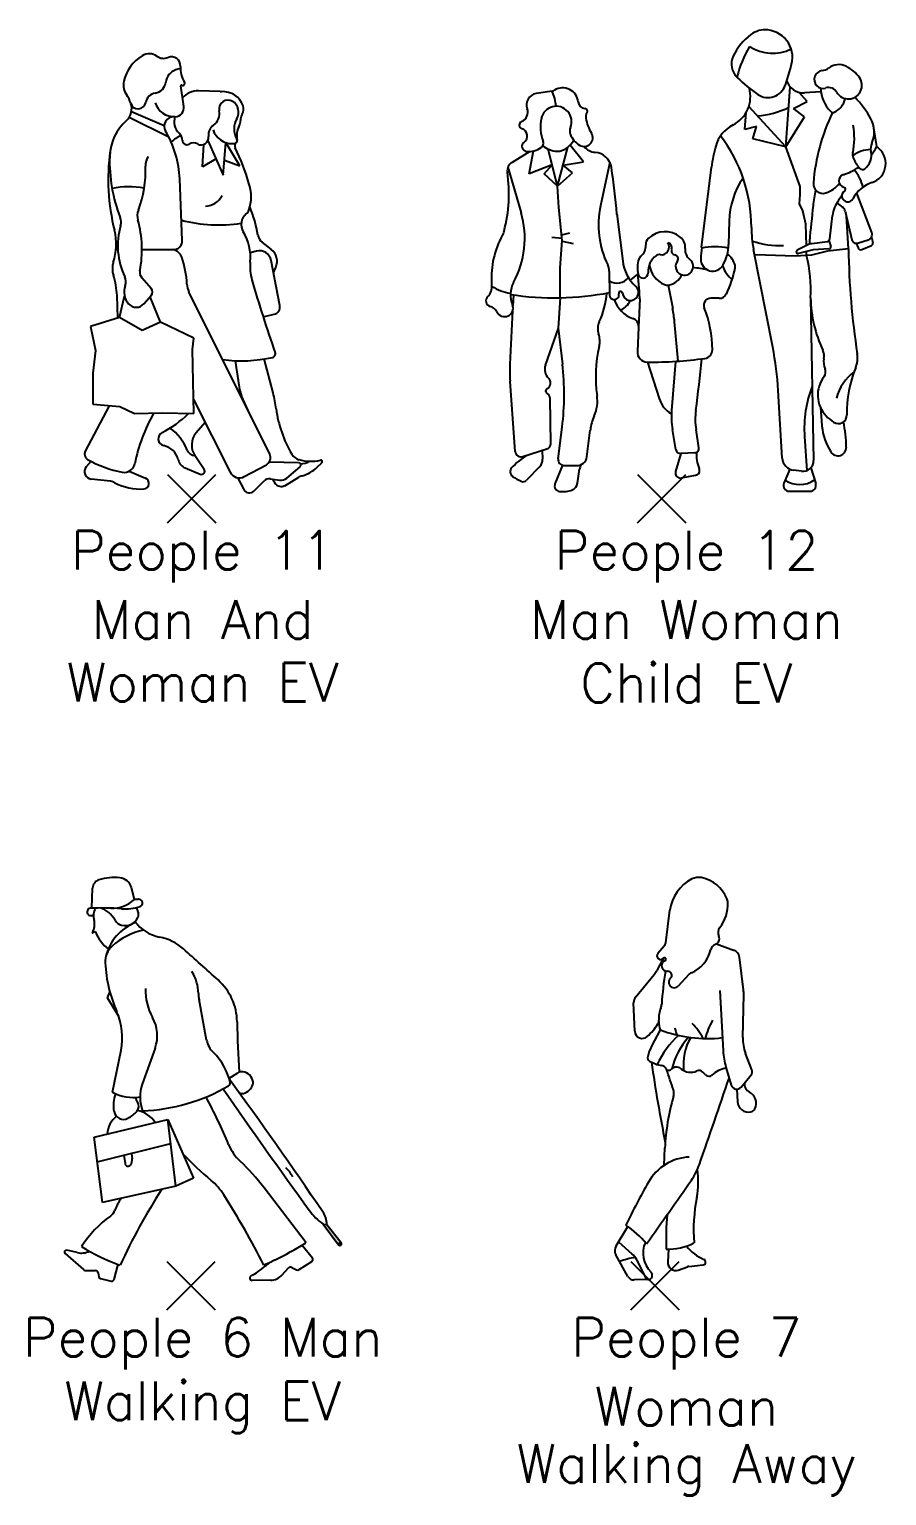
# Model space of a CAD drawing. Header units: inches. Extents: x -30 to 556, y -401 to 74.
# Drawn here: x 123.9 to 257.6, y -155.6 to 73.3 of the extents above; entities that cross this region are included whole.
import ezdxf
from ezdxf.enums import TextEntityAlignment as Align

# ---------------------------------------------------------------- set-up
doc = ezdxf.new("R2010")
doc.units = ezdxf.units.IN
doc.header["$MEASUREMENT"] = 0
doc.layers.add('Block origin', color=7, linetype='Continuous')
doc.layers.add('Text', color=6, linetype='Continuous')
doc.styles.add('ATTR', font='romans.shx', dxfattribs={"width": 0.8, "height": 1.735066})
doc.styles.add('blk_label', font='romans.shx')

# ---------------------------------------------------------------- blocks, each defined once
blk = doc.blocks.new('People 11 Man And Woman EV')
for p, q in [((-1.75, 67.15), (-2.49, 66.91)), ((-1.22, 61.23), (-1.67, 64.45)), ((4.45, 63.54), (1.08, 63.65)), ((-9.73, 59.52), (-3.56, 56.46)), ((-4.27, 58.19), (-9.39, 60.38)), ((1.7, 51.8), (1.89, 55.29)), ((2.55, 55.91), (4.94, 50.51)), ((4.94, 50.51), (5.32, 55.57)), ((7.52, 51.94), (5.32, 55.57)), ((3.81, 53.06), (1.7, 51.8)), ((5.11, 52.81), (7.52, 51.94)), ((-1.46, 40.29), (-1.86, 49.9)), ((12.43, 38.92), (11.01, 40.02)), ((-11.5, 38.89), (-11.79, 38.89)), ((-7.74, 38.89), (-2.81, 38.89)), ((9.15, 38.43), (10.12, 38.66)), ((13.76, 30.16), (12.41, 37.18)), ((-6.3, 32.79), (-7.77, 34.45)), ((12.78, 35.26), (13.14, 36.09)), ((12.18, 6.95), (-0.43, 32.3)), ((-11.52, 28.19), (-11.63, 31.71)), ((-11.24, 28.27), (-10.45, 31.61)), ((-7.45, 30.41), (-6.3, 31.7)), ((-4.86, 27.54), (-6.49, 31.5)), ((-11.24, 28.27), (-15.78, 26.88)), ((-7.72, 26.27), (-11.24, 28.27)), ((-4.86, 27.54), (-7.72, 26.27)), ((0.34, 25.04), (-4.86, 27.54)), ((11.17, 28.36), (12.89, 28.79)), ((-15.78, 26.88), (-15, 23.12)), ((-15, 23.12), (-15.41, 19.6)), ((0.13, 23.28), (0.34, 25.04)), ((0.34, 13.27), (0.13, 23.28)), ((6.78, 21.53), (7.41, 17.39)), ((12.71, 16.52), (11.33, 21.8)), ((-15.41, 19.6), (-15.41, 14.74)), ((9.06, 13.21), (7.8, 16.06)), ((-12.84, 14.51), (-16.6, 7.41)), ((-15.41, 14.74), (-11.2, 14.37)), ((-11.2, 14.37), (-8.91, 13.31)), ((0.29, 15.48), (6.03, 4.12)), ((-8.91, 13.31), (-4.61, 13.39)), ((-4.61, 13.39), (0.34, 13.27)), ((2.1, 11.91), (0.7, 10.25)), ((-15.69, 5.83), (-16.43, 4.97)), ((-0.99, 4.79), (1.35, 3.82)), ((1.96, 4.57), (0.51, 6.72)), ((8.21, 3.44), (11.66, 5.3)), ((16.7, 5.59), (12.08, 5.68)), ((14.84, 3.21), (16.93, 4.97)), ((19.59, 4.89), (20.31, 5.58)), ((-12.65, 2.71), (-15.69, 3.06)), ((-9.76, 4.28), (-7.18, 3.19)), ((7.15, 3.28), (8.14, 1.42)), ((9.71, 1.18), (11.31, 2.79)), ((12.28, 3.11), (13.74, 2.9)), ((12.62, 3.06), (13.04, 2.32)), ((16.65, 3.31), (14.49, 1.96))]:
    blk.add_line(p, q)
for centre, radius, start, end in [((-4.41, 63.74), 6.32, 121.4684, 167.1336), ((-6.62, 67.35), 2.09, 54.4513, 121.4684), ((-4.34, 70.55), 1.83, 234.4513, 291.9648), ((-3.13, 67.56), 1.39, 356.5121, 111.9648), ((-1.78, 64.76), 2.26, 108.1457, 173.6953), ((2.46, 67.22), 4.21, 176.512, 211.9116), ((-8, 64.56), 2.64, 167.1336, 216.591), ((-5.98, 65.23), 1.96, 278.6894, 353.6953), ((-1.58, 64.46), 0.0854, 62.1392, 187.8858), ((-1.39, 64.82), 0.325, 242.1392, 31.9116), ((-13.23, 60.68), 3.87, 15.6412, 36.591), ((-8.34, 62.05), 1.2, 195.6412, 350.1193), ((-5.42, 61.54), 1.77, 98.6894, 170.1194), ((0.98, 60.43), 3.22, 88.1751, 137.9412), ((5.67, 60.81), 1.4, 58.1474, 191.4079), ((4.56, 67.12), 3.57, 268.1751, 272.0051), ((4.81, 60.1), 3.45, 20.583, 92.0051), ((5.36, 60.32), 1.98, 329.2766, 58.1474), ((-11.78, 60.85), 2.44, 311.4368, 20.3951), ((-2.72, 62.75), 3.13, 197.7918, 273.2043), ((-2.79, 58.13), 1.48, 89.1853, 210.4228), ((-0.23, 58.85), 2.49, 162.0392, 226.0699), ((-2.63, 61.03), 1.42, 273.2043, 7.8858), ((2.12, 60.1), 2.22, 305.1267, 11.4079), ((2.63, 60.06), 5.14, 337.0305, 354.4776), ((8.72, 59.47), 0.986, 146.8188, 174.4776), ((6.69, 60.8), 1.44, 326.8188, 20.583), ((-5.06, 53.23), 7.72, 131.4368, 178.526), ((-17.96, 49.22), 16.12, 2.4055, 30.4228), ((4.45, 56.79), 1.82, 125.1267, 187.781), ((6.34, 58.57), 3.16, 198.606, 270.1498), ((9.77, 57.7), 3.15, 149.2766, 210.5054), ((10.8, 56.6), 3.75, 157.0305, 189.8951), ((-0.42, 53.13), 3.72, 109.1651, 137.7081), ((-3.12, 55.84), 1.68, 2.65, 46.0699), ((-0.73, 55.95), 0.711, 182.65, 299.4712), ((0.3, 54.13), 1.39, 62.1885, 119.4712), ((1.49, 56.38), 1.16, 242.1885, 7.7809), ((6.35, 56.8), 1.39, 270.1498, 297.5997), ((7.37, 55.03), 0.645, 129.6274, 206.6062), ((6.67, 55.88), 0.449, 309.6274, 30.5054), ((19.81, 49.85), 32.82, 172.2436, 194.0328), ((12.04, 52.79), 24.83, 178.526, 200.9991), ((-4.82, 52.02), 2.39, 144.6167, 182.6716), ((-21.43, 40.61), 31.57, 15.8066, 26.6061), ((-24.21, 51.11), 17.03, 339.0737, 2.6716), ((-9.69, 35.19), 13.49, 80.1632, 101.5412), ((2.88, 47.14), 6.41, 340.7286, 18.8831), ((2.09, 48.6), 2.94, 271.6072, 334.6868), ((-13.04, 43.17), 2.04, 343.9188, 20.9991), ((-5.99, 44.15), 2.48, 159.0737, 195.7487), ((9.87, 42.78), 2.14, 129.1725, 211.7423), ((7.7, 45.45), 1.3, 309.1725, 340.7286), ((-9.9, 37.73), 20.53, 9.5933, 22.3353), ((-20.8, 39.7), 9.04, 341.8043, 14.0328), ((-0.24, 39.48), 11.28, 163.9188, 205.3884), ((-24.63, 38.89), 16.89, 348.6905, 15.7487), ((4.22, 65.51), 22.79, 255.2144, 278.8845), ((1.59, 37.66), 7.6, 354.4082, 31.7423), ((-2.81, 40.23), 1.35, 270, 2.4055), ((12.12, 41.45), 1.81, 189.5933, 232.1681), ((10.98, 37.05), 2.36, 336.1628, 52.1681), ((-9.2, 35.89), 3.16, 161.8043, 198.4702), ((-3.34, 37.05), 1.91, 19.4761, 73.8266), ((-14.91, 32.96), 14.18, 2.0906, 19.4761), ((16.51, 36.2), 7.39, 174.4082, 196.0871), ((10.56, 36.82), 1.88, 10.9325, 103.3578), ((-22.84, 31.33), 11.21, 1.9198, 18.4702), ((-12.07, 33.86), 1.82, 340.0952, 25.3884), ((-6.79, 35.32), 1.31, 168.6905, 221.4353), ((-7.71, 32.28), 2.83, 160.0953, 221.402), ((-6.91, 32.25), 0.818, 318.462, 41.4353), ((2.14, 33.58), 2.87, 182.0906, 206.45), ((210.73, 92.21), 209.53, 196.0871, 199.3533), ((-8.64, 31.46), 1.59, 221.402, 318.462), ((12.6, 29.93), 1.18, 283.9736, 10.9325), ((7.77, 43.54), 22.03, 262.3447, 282.7786), ((12.52, 22.59), 0.553, 282.7786, 19.3533), ((12.61, 18.19), 5.26, 188.743, 203.8565), ((-6.92, 11.4), 20.29, 7.4582, 14.6128), ((31.76, 16.46), 18.73, 187.4582, 210.5728), ((18.1, -0.09), 27.53, 150.7488, 168.4281), ((-11.96, 24.88), 16.31, 296.795, 314.6942), ((-4.11, 9.35), 1.09, 116.795, 257.1563), ((-7.58, 4.9), 7.4, 21.1344, 55.4985), ((2.95, 8.36), 2.94, 139.8801, 213.9535), ((-15.76, 6.96), 0.957, 152.1216, 239.868), ((-5.03, 5.32), 3.04, 13.927, 77.1563), ((0.55, 8.05), 1.32, 201.1344, 268.0057), ((11.07, 6.39), 1.24, 298.4, 26.4499), ((17.25, 7.89), 1.88, 210.5728, 253.8408), ((-15.55, 4.21), 1.16, 139.3388, 263.519), ((-7.77, 20.72), 16.87, 239.868, 259.6243), ((-10.51, 5.77), 1.67, 259.6243, 348.4281), ((-0.29, 6.49), 1.84, 193.927, 247.6183), ((16.7, 5.24), 0.354, 310.0571, 88.9582), ((18.59, 12.5), 6.67, 253.8408, 282.9687), ((17, 8.19), 2.73, 269.3984, 300.1646), ((15.89, 8.74), 5.34, 285.0585, 313.8654), ((20.14, 5.76), 0.246, 313.8654, 102.9687), ((-12.86, 0.85), 1.87, 61.2569, 83.519), ((-8.09, 9.55), 8.05, 241.257, 274.6279), ((-7.51, 2.39), 0.865, 274.6279, 67.2048), ((1.54, 4.29), 0.502, 247.6183, 33.9535), ((7.45, 4.84), 1.6, 206.7898, 298.4), ((12.12, 1.98), 1.14, 81.709, 135.0533), ((13.94, 2.94), 1.04, 209.7319, 302.0536), ((13.94, 4.27), 1.39, 261.709, 310.0571), ((17.88, 1.35), 2.31, 105.0585, 122.0536), ((9.01, 1.88), 0.987, 208.0532, 315.0533)]:
    blk.add_arc(centre, radius, start, end)
at = {"style": 'ATTR', "width": 0.8, "flags": 9}
blk.add_attdef('ESTCODE', (0, 0), '', height=0.0174, dxfattribs=at)
blk = doc.blocks.new('People 12 Man Woman Child EV')
for p, q in [((20.08, 67.17), (19.26, 64.56)), ((19.38, 54.91), (20.07, 64.25)), ((-17.08, 63.62), (-19.58, 63.24)), ((20.57, 60.91), (22.7, 62.02)), ((22.7, 62.02), (21.47, 63.41)), ((24.85, 63.49), (22.29, 63.34)), ((13.01, 57.64), (13.2, 60.3)), ((19.38, 54.91), (13.62, 61.24)), ((19.38, 54.91), (22.3, 59.59)), ((22.3, 59.59), (20.57, 60.91)), ((14.83, 58.11), (13.01, 57.64)), ((14.24, 56.16), (14.83, 58.11)), ((33.56, 54.96), (33.12, 57.87)), ((-12.18, 52.57), (-14.29, 55.21)), ((19.38, 54.91), (14.24, 56.16)), ((-20.54, 54.19), (-23.33, 52.5)), ((-20.64, 50.71), (-19.96, 54.28)), ((-16.24, 48.8), (-17.71, 54.57)), ((-16.24, 48.8), (-14.64, 54.86)), ((21.64, 48.72), (19.38, 54.91)), ((-23.97, 51.74), (-21.9, 44.64)), ((-17.09, 52.14), (-20.64, 50.71)), ((-18.3, 50.73), (-17.09, 52.14)), ((-16.24, 48.8), (-18.3, 50.73)), ((-16.24, 48.8), (-13.88, 50.89)), ((-15.38, 52.05), (-12.18, 52.57)), ((-13.88, 50.89), (-15.38, 52.05)), ((-8.09, 52.55), (-9.53, 45.71)), ((6.25, 39.22), (7.79, 51.76)), ((-16.05, 45.47), (-16.24, 48.8)), ((21.64, 47.48), (21.64, 48.72)), ((23.99, 48.23), (23.67, 46.02)), ((21.5, 46.01), (21.64, 47.48)), ((22.01, 44.91), (21.5, 46.01)), ((27.34, 46.17), (28.26, 45.48)), ((28.11, 47.26), (27.61, 46.58)), ((30.41, 47.68), (32.77, 41.54)), ((-15.49, 40.32), (-16.05, 45.47)), ((-6.93, 44.06), (-6.07, 37.1)), ((22.51, 42.84), (22.01, 44.91)), ((26.24, 40.55), (26.68, 44.22)), ((28.65, 44.89), (29.7, 40.4)), ((29.16, 39), (28.83, 44.08)), ((-15.58, 41.18), (-14.3, 41.5)), ((10.54, 43.35), (10.46, 39.66)), ((22.58, 39.52), (22.51, 42.84)), ((-17.12, 40.84), (-15.53, 40.67)), ((-15.83, 36.04), (-15.49, 40.32)), ((-15.5, 40.19), (-13.82, 39.85)), ((17.33, 23.65), (14.34, 38.92)), ((23.23, 39.85), (21.16, 38.79)), ((23.46, 39.81), (25.86, 40.16)), ((26.11, 38.98), (23.69, 38.84)), ((29.16, 39), (25.89, 38.64)), ((26.11, 40.28), (26.39, 39.39)), ((30.34, 39.87), (30.65, 39.15)), ((30.55, 39.9), (32.22, 40.4)), ((31.25, 38.9), (32.74, 39.53)), ((32.74, 40.84), (32.97, 39.99)), ((16.21, 38.03), (14.5, 38.09)), ((20.83, 37.85), (16.21, 38.03)), ((23.41, 38.03), (20.83, 37.85)), ((23.63, 38.83), (21.36, 38.27)), ((22.62, 37.97), (22.6, 38.58)), ((25.89, 38.64), (23.41, 38.03)), ((-15.83, 31.37), (-15.83, 36.04)), ((-8.17, 35.5), (-8.11, 31.78)), ((-3.45, 32.34), (-3.69, 35.12)), ((1.03, 33.33), (1.73, 29.68)), ((-23.12, 31.82), (-23.21, 30.06)), ((-15.83, 31.37), (-16.13, 26.64)), ((-3.42, 31.19), (-3.58, 26.79)), ((9, 31.28), (7.69, 31.29)), ((23.25, 31.36), (23.72, 5.97)), ((-23.25, 29.31), (-23.67, 21)), ((2.57, 21.47), (2.02, 27.63)), ((-16.13, 26.64), (-18.14, 20.84)), ((-16.13, 26.64), (-15.47, 21.02)), ((-3.58, 26.76), (-3.78, 22.96)), ((-2.19, 21.32), (-0.38, 15.63)), ((2.15, 21.44), (1.56, 13.79)), ((-22.83, 7.37), (-23.64, 18.36)), ((18.82, 6.32), (18.19, 16.89)), ((-17.29, 8.61), (-17.4, 15.66)), ((24.78, 14.24), (25, 11.41)), ((-16.12, 6.22), (-15.51, 11.19)), ((-11.65, 6.55), (-11.12, 10.72)), ((2.21, 7.7), (1.69, 10.82)), ((5.82, 7.94), (5.38, 10.8)), ((22.73, 4.42), (22.32, 9.69)), ((-21.63, 6.57), (-17.88, 7.78)), ((-18.62, 7.54), (-18.56, 6.16)), ((3, 7.06), (2.18, 4.24)), ((5.21, 7.18), (3, 7.06)), ((-18.99, 5.02), (-21.06, 2.87)), ((-15.47, 5.25), (-16.63, 2.31)), ((-15.25, 5.21), (-13.26, 5.16)), ((-13.12, 2.41), (-12.81, 4.6)), ((20, 4.61), (19.08, 2.43)), ((23.28, 4.81), (24.05, 2.35)), ((3.1, 3.24), (5.3, 3.65)), ((21.85, 4.28), (20.59, 4.44)), ((19.93, 1.16), (23.17, 1.16))]:
    blk.add_line(p, q)
for centre, radius, start, end in [((19.18, 65.36), 8.82, 126.5371, 155.1373), ((16.16, 69.44), 3.75, 83.9544, 126.5371), ((16.1, 68.87), 4.32, 339.264, 83.9544), ((13.82, 67.84), 2.92, 155.1373, 226.2364), ((29.71, 61.19), 18.54, 149.5484, 165.6181), ((17.31, 76.19), 6.66, 237.4286, 295.8101), ((23, 66.26), 3.07, 159.264, 162.664), ((25.2, 65.44), 1.39, 95.9683, 286.085), ((24.86, 68.74), 1.93, 275.9683, 307.5822), ((27.64, 65.13), 2.63, 64.0607, 127.5822), ((26.35, 62.48), 5.57, 35.9154, 64.0607), ((-15.42, 61.72), 2.41, 5.4529, 122.2204), ((8.96, 62.72), 4.89, 296.53, 16.7161), ((8.24, 62.01), 5.16, 45.8635, 46.2364), ((28.98, 83.4), 24.64, 225.8635, 235.4985), ((16.61, 65.39), 2.78, 235.4985, 342.664), ((22.13, 66.1), 2.76, 197.2958, 273.4443), ((30.63, 64.44), 5.85, 183.13, 223.4096), ((26.02, 62.62), 1.55, 31.1228, 106.085), ((29.15, 64.51), 2.11, 211.1228, 35.9154), ((-19.31, 61.49), 1.77, 98.801, 200.3344), ((-21.76, 61.14), 5.26, 1.1815, 28.1285), ((-17.23, 64.6), 0.982, 278.801, 302.2204), ((-11.86, 62.06), 1.16, 185.4529, 264.0382), ((25.7, 63.04), 2.99, 294.2221, 348.9235), ((18.14, 51.19), 16.62, 29.2779, 43.6646), ((-22.45, 60.33), 1.58, 292.8544, 20.3344), ((-16.43, 58.86), 2.39, 337.6107, 167.9253), ((-12.03, 60.44), 0.471, 324.8041, 84.0383), ((-10.82, 59.59), 1.01, 144.8041, 189.4412), ((14.3, 71.99), 12.22, 272.9694, 296.9199), ((55.14, 46.63), 31.58, 154.4118, 175.1745), ((26.73, 60.75), 0.485, 223.4096, 294.2221), ((-21.61, 58.32), 0.6, 112.8544, 252.9523), ((-22.13, 56.62), 1.18, 305.2629, 72.9523), ((-12.5, 58.02), 6.4, 167.9253, 200.5895), ((-12.93, 57.42), 1.4, 157.6107, 200.478), ((-5.25, 60.51), 6.66, 189.4412, 211.3997), ((13.47, 53.68), 5.21, 116.53, 164.778), ((19.66, 56.27), 10.41, 347.3291, 11.1968), ((28.93, 57.24), 4.24, 335.3099, 29.2779), ((-20.98, 55), 0.806, 125.2629, 265.3578), ((-19.26, 55.48), 0.82, 305.035, 20.5895), ((-16.19, 57.86), 3.62, 229.6478, 268.0166), ((-19.06, 59.76), 6.59, 311.5006, 324.663), ((-10.96, 58.16), 3.51, 200.478, 238.1142), ((-12.09, 56.34), 1.36, 238.1142, 31.3997), ((-10.2, 56.45), 2.39, 218.0535, 265.7672), ((31.08, 48.89), 23.46, 164.778, 172.9874), ((-9.74, 42.31), 23.75, 0.0819, 37.1684), ((34.47, 54.69), 1.86, 155.3099, 193.4195), ((25.51, 59.26), 9.14, 322.3166, 331.8661), ((31.82, 52.33), 3.15, 288.2289, 56.463), ((-20.77, 57.63), 3.45, 265.3578, 305.035), ((-16.24, 56.58), 2.34, 268.0166, 311.5006), ((-10.58, 51.28), 2.79, 8.2025, 85.7672), ((31.06, 53.71), 1.28, 167.3291, 202.6254), ((32.74, 49.53), 4.96, 91.308, 126.3337), ((35.37, 55.5), 5.94, 202.6254, 221.6554), ((30.02, 53.63), 2.72, 308.032, 13.4195), ((-46.25, 47.59), 22.44, 345.0046, 8.6033), ((-22.53, 51.18), 1.54, 121.236, 188.6033), ((-143.83, 32.08), 137.42, 5.1362, 8.2025), ((28.67, 49.62), 1.01, 108.136, 255.4745), ((25.51, 59.26), 9.14, 288.136, 304.9423), ((25.28, 47.21), 6.3, 13.0582, 40.865), ((31.35, 51.93), 0.563, 221.6554, 308.032), ((22.93, 43.05), 12.39, 145.5896, 178.6314), ((25.17, 49.16), 1.5, 175.1745, 288.3607), ((24.3, 51.79), 4.27, 288.3607, 323.5026), ((28.33, 48.31), 0.343, 303.7048, 75.4745), ((34.43, 44.41), 5.19, 108.2289, 152.2033), ((30.6, 45.01), 7.01, 171.6906, 173.8135), ((31.62, 43.63), 4.98, 143.7051, 173.2593), ((29.03, 47.26), 0.922, 123.7048, 332.2033), ((-35.68, 40.64), 14.34, 331.2997, 16.2021), ((4.55, 42.75), 14.39, 168.1246, 205.7616), ((2.81, 45.26), 9.81, 185.1362, 187.0083), ((522.81, -8.34), 502.1, 173.8135, 174.453), ((27.63, 44.65), 1.05, 13.1863, 53.0042), ((-27.69, 42.62), 3.24, 331.2766, 345.0046), ((0.54, 37.89), 3.78, 51.0866, 133.7218), ((31.95, 42.37), 17.94, 180.0819, 191.0857), ((31.97, 41.23), 0.865, 286.734, 21.0896), ((-12.79, 34.46), 13.76, 151.2766, 183.0758), ((-4.55, 39.49), 2.09, 309.8587, 3.4198), ((-1.19, 39.69), 1.28, 133.7218, 183.4198), ((-0.03, 39.3), 1.22, 260.9372, 32.775), ((0.79, 39.18), 0.813, 341.7284, 75.2715), ((2.19, 38.71), 0.667, 161.7284, 259.6631), ((1.63, 39.23), 2.05, 355.0338, 51.0866), ((5.64, 38.88), 1.98, 175.0338, 231.544), ((27.95, 36.55), 21.86, 172.9874, 177.6153), ((8.28, 29.44), 9.9, 77.5346, 101.9242), ((3.54, 39.83), 6.92, 331.0528, 358.6314), ((18.29, 52.15), 12.63, 250.8142, 273.3338), ((23.41, 40.16), 0.354, 174.453, 278.3048), ((25.79, 40.6), 0.452, 278.3048, 353.2593), ((26.1, 39.29), 0.314, 273.2612, 17.8661), ((144.49, 40.42), 115.34, 180.7033, 188.8817), ((30.36, 40.55), 0.677, 193.1863, 286.734), ((31.07, 39.33), 0.463, 203.1272, 292.6817), ((32.59, 39.89), 0.389, 292.6817, 14.9354), ((0.3, 37.89), 6.42, 187.0083, 227.7329), ((0.6, 36), 4.38, 161.4727, 192.3794), ((-2.49, 37.03), 1.12, 129.8587, 161.4727), ((1.06, 35.43), 3.16, 127.7024, 182.8905), ((-0.36, 37.26), 0.845, 80.9372, 127.7024), ((1.96, 37.45), 0.62, 323.3551, 79.6631), ((3.56, 36.26), 1.37, 143.3552, 51.544), ((7.97, 37.38), 1.86, 177.6153, 331.0528), ((8.56, 35.71), 2.99, 14.0023, 55.4755), ((21.29, 38.54), 0.28, 117.1942, 283.9871), ((-1.72, 32.31), 24.99, 357.8001, 13.0912), ((23.71, 38.53), 0.313, 93.2612, 103.9871), ((-10.55, 35.46), 2.38, 0.941, 25.7616), ((-6.92, 35.79), 2.14, 235.1811, 324.3711), ((-6.98, 37.91), 4.31, 298.7348, 319.6298), ((-2.9, 35.23), 0.8, 192.3794, 2.8905), ((2.13, 37.17), 4.11, 189.5696, 245.8303), ((0.61, 36.07), 2.77, 280.01, 336.3197), ((-0.69, -3.88), 40.36, 78.8046, 82.0068), ((14.16, 37.95), 4.91, 198.9939, 229.918), ((-4.88, 39.25), 16.67, 334.0381, 348.9085), ((10.6, 36.22), 0.886, 348.9085, 14.0023), ((-28.48, 33.03), 2.01, 312.6348, 9.3645), ((-23.22, 33.9), 3.32, 183.0758, 189.3645), ((-22.23, 40.11), 8.16, 238.7071, 260.4336), ((-19.58, 31.82), 4.01, 151.2997, 202.8363), ((-16.69, 76.8), 45.44, 261.2736, 280.8825), ((-22.38, 33.37), 13.91, 335.4217, 354.744), ((-6.41, 32.07), 0.291, 4.7603, 196.0467), ((-4.86, 32.2), 1.26, 184.7603, 47.733), ((-12.64, 31.53), 9.22, 357.9123, 5.0565), ((0.9, 34.42), 1.1, 245.8303, 280.01), ((-26.51, 30.89), 0.897, 132.6347, 255.4266), ((-27.13, 28.49), 1.58, 25.686, 75.4266), ((-24.5, 29.75), 1.33, 205.686, 22.8363), ((-7.39, 31.79), 0.723, 180.941, 16.0467), ((-2.83, 32.7), 4.86, 199.5835, 250.0786), ((-7.68, 32.12), 3.01, 295.23, 336.8907), ((7.68, 30.19), 1.1, 89.3221, 201.3539), ((-10.62, 23.04), 18.55, 0.6846, 21.3539), ((9.01, 32.49), 1.21, 269.3221, 334.0381), ((43.21, 31.73), 19.97, 181.0735, 205.3311), ((-7.43, 26.54), 2.53, 155.4217, 198.5386), ((-4.95, 26.84), 1.38, 356.9445, 70.0786), ((-18.75, 25.75), 20.85, 5.1699, 10.862), ((-13.25, 24.59), 3.61, 346.7098, 18.5386), ((10.17, 19.05), 20.45, 166.7098, 188.2522), ((-2.23, 22.88), 1.55, 176.9445, 269.3458), ((6.58, 23.24), 1.35, 278.0637, 0.6846), ((-32.63, 13.86), 50.91, 3.4154, 11.0857), ((23.23, 22.27), 2.13, 348.8838, 25.3311), ((-2.41, 19.93), 21.29, 177.1019, 184.2125), ((-16.35, 20.22), 1.89, 160.863, 226.938), ((-56.5, 16.24), 41.3, 352.9682, 6.6441), ((-1.57, 80.77), 59.45, 269.3458, 278.0637), ((-240.16, 45.84), 247.59, 352.56, 354.4368), ((28.01, 21.33), 2.73, 168.8838, 203.6111), ((26.59, 21.99), 3.99, 337.7905, 8.8817), ((-18.34, 18.09), 1.02, 297.9733, 46.938), ((29.06, 16.18), 4.7, 141.8494, 224.06), ((24.47, 19.79), 1.13, 321.8494, 23.6111), ((34.68, 13.72), 7.67, 127.3703, 165.2005), ((47.53, 13.44), 18.63, 157.7905, 181.0898), ((-17.66, 16.81), 0.427, 117.9733, 240.976), ((-18.31, 15.65), 0.903, 0.9598, 60.976), ((-15.83, 15.28), 5.82, 336.2114, 8.2523), ((39.87, 11.08), 17.61, 158.3244, 184.5391), ((3.71, 16.93), 4.29, 197.651, 239.4338), ((13.81, 12.84), 12.29, 175.5388, 189.4366), ((15.82, 12.41), 10.57, 172.56, 188.788), ((-3.22, 9.72), 7.96, 156.2114, 172.7962), ((25.02, 12.28), 0.911, 43.4347, 44.059), ((30.34, 17.32), 6.41, 223.4347, 236.9218), ((27.57, 13.06), 1.34, 236.9218, 1.0898), ((2.87, 7.28), 25.96, 1.7364, 10.5145), ((30.3, 11.83), 5.31, 184.5127, 185.4023), ((33.97, 12.18), 9, 185.4023, 212.7496), ((-21.91, 7.44), 0.917, 184.2125, 288.0036), ((-18.15, 8.6), 0.859, 288.0036, 0.9598), ((2.96, 7.83), 0.768, 189.4366, 273.176), ((5.17, 7.84), 0.659, 273.176, 8.7879), ((10.55, 6.75), 5.12, 174.463, 203.506), ((27.5, 8.02), 1.32, 212.7496, 1.7364), ((-22.73, 4.21), 0.892, 139.006, 235.8464), ((-16.46, -1.24), 9.2, 119.5057, 139.006), ((-20.09, 6.09), 1.53, 316.0363, 2.6112), ((-15.22, 6.11), 0.903, 172.9682, 268.5724), ((-13.22, 6.74), 1.58, 268.5724, 352.7962), ((-10.46, 4.26), 2.37, 154.4196, 171.8203), ((5.16, 4.41), 0.766, 280.703, 23.506), ((20.84, 6.44), 2.02, 183.4154, 262.9452), ((22.05, 5.94), 1.67, 262.9452, 1.0735), ((-17.94, 11.28), 9.43, 235.8464, 245.2278), ((-21.58, 3.38), 0.728, 245.2278, 316.0363), ((-15.82, 1.99), 0.87, 158.6026, 263.677), ((-14.4, 2.59), 1.29, 291.5485, 351.8203), ((2.95, 4.02), 0.797, 163.8435, 280.703), ((19.93, 2.08), 0.914, 157.2386, 270), ((21.56, 6.24), 4.03, 235.656, 304.8622), ((23.17, 2.08), 0.914, 270, 17.1822), ((-15.45, 5.26), 4.16, 263.677, 291.5485)]:
    blk.add_arc(centre, radius, start, end)
at = {"style": 'ATTR', "width": 0.8, "flags": 9}
blk.add_attdef('ESTCODE', (0, 0), '', height=0.0183, dxfattribs=at)
blk = doc.blocks.new('People 6 Man Walking EV')
for p, q in [((-15.47, 58.9), (-15.36, 62.01)), ((-8.83, 60.27), (-9.29, 62.11)), ((-8.57, 58.98), (-8.3, 58.42)), ((-13.01, 44.91), (-12.64, 45.8)), ((-11.27, 42), (-13.01, 44.91)), ((2.44, 38.33), (1.27, 44.63)), ((-12.24, 30.18), (-10.91, 36.73)), ((-5.58, 37.07), (-7.59, 31.42)), ((5.93, 32.32), (7.29, 33.19)), ((-15.12, 23.18), (-3.59, 25.91)), ((-2.36, 15.53), (-3.59, 25.91)), ((-3.59, 25.91), (0.42, 16.76)), ((-13.81, 12.96), (-15.12, 23.18)), ((-14.62, 19.3), (-3.14, 22.18)), ((-9.29, 20.63), (-9.18, 19.81)), ((-10.46, 20.34), (-10.28, 19.06)), ((0.42, 16.76), (-2.36, 15.53)), ((-2.36, 15.53), (-13.81, 12.96)), ((17.95, 6.65), (11.4, 15.28)), ((20.61, 9.61), (23.01, 6.37)), ((20.61, 9.61), (20.61, 9.61)), ((20.61, 9.61), (21.2, 9.55)), ((21.2, 9.55), (23.44, 6.71)), ((-19.64, 4.99), (-16.78, 2.49)), ((-17.74, 5.15), (-19.37, 5.51)), ((17.33, 6.29), (18.96, 4.31)), ((-16.5, 2.38), (-14.89, 2.33)), ((-11.4, 3.32), (-12.01, 0.96)), ((12.26, 3.53), (11.36, 3.2)), ((14.19, 1.63), (15.21, 2.75)), ((15.72, 2.84), (16.47, 2.47)), ((16.65, 2.43), (16.65, 2.43)), ((16.88, 2.49), (18.87, 3.78)), ((-14.5, 1.99), (-14.38, 1.35)), ((-14.13, 1.09), (-12.45, 0.69)), ((12.44, 0.85), (9.55, 0.82))]:
    blk.add_line(p, q)
blk.add_lwpolyline([(23.09, 6.54, 1), (23.37, 6.54, 1)], format="xyb", close=True)
for centre, radius, start, end in [((-13.92, 61.96), 1.44, 107.3902, 177.8988), ((-11.89, 55.49), 8.22, 84.3582, 107.3902), ((-11.29, 61.61), 2.06, 14.0778, 84.3582), ((-12.28, 64), 5.09, 267.8061, 312.822), ((-8.18, 53.6), 6.69, 89.4713, 95.5191), ((-8.13, 59.72), 0.584, 288.6307, 89.4713), ((-15.63, 58.32), 0.574, 93.1415, 290.321), ((-13.79, 24.73), 34.21, 85.0556, 93.1415), ((-21.34, 73.73), 17, 290.321, 291.2052), ((-12.23, 57.68), 2.97, 155.2872, 193.1815), ((-15.37, 55.09), 4.03, 28.6145, 72.794), ((-10.22, 65.94), 7.15, 265.0556, 288.6307), ((-10.3, 58.41), 2.23, 256.6585, 334.4715), ((-9.3, 57.93), 1.12, 334.4715, 25.9148), ((-17.76, 56.38), 2.72, 332.1892, 13.1815), ((-15.33, 55.1), 0.035, 152.1892, 304.3158), ((-14.89, 54.46), 0.738, 91.4019, 124.3158), ((-8.93, 57.64), 6.46, 202.2239, 232.1594), ((-5.83, 49.52), 7.68, 111.3012, 166.5144), ((-4.95, 44.68), 11.09, 102.7786, 131.4133), ((-10.45, 57.77), 1.57, 208.6145, 256.6585), ((-3.73, 60.48), 6.19, 216.1092, 259.0649), ((-10.13, 50.55), 3.26, 131.4133, 183.2984), ((-6.4, 46.69), 7.85, 48.2762, 79.0649), ((8.94, 51.65), 22.36, 183.2984, 203.6551), ((-1264.32, -1363.99), 1897.93, 48.0571, 48.27619), ((-5.55, 45.45), 6.72, 1.1949, 32.1261), ((1.59, 46.1), 8.69, 178.3501, 209.244), ((-1.75, 41.05), 8.95, 0.7078, 48.0571), ((7.12, 45.71), 5.95, 181.1949, 190.5477), ((-20.61, 38.71), 9.9, 348.4994, 23.6551), ((-11.06, 39.01), 5.81, 340.4502, 29.244), ((144.88, 42.86), 137.69, 180.7078, 183.9774), ((6, 38.99), 3.62, 190.5477, 226.1629), ((-2.84, 29.79), 9.14, 11.9733, 46.1629), ((-712.19, -488.67), 887.2, 34.3175, 35.9603), ((7.96, 32.15), 1.24, 83.9688, 122.6729), ((7.9, 31.59), 1.8, 7.39, 83.9688), ((-9.03, 36.04), 6.68, 241.288, 279.4151), ((-7.07, 28.14), 5.04, 158.9905, 191.1276), ((-1.86, 29.39), 6.08, 160.4502, 200.3136), ((-8.66, 56.19), 28.93, 272.1744, 300.1552), ((1150.3, 830.04), 1396.66, 214.913, 215.8655), ((5.63, 31.58), 0.48, 300.1552, 11.9733), ((7.96, 30.89), 0.922, 244.0675, 283.4896), ((7.71, 31.96), 2.02, 283.4896, 343.7136), ((8.64, 31.69), 1.05, 343.7136, 7.39), ((-7.04, 29.59), 1.6, 187.645, 214.6972), ((-9.35, 27.99), 1.2, 318.6333, 34.6972), ((-69.44, -9.08), 81.48, 22.4326, 28.2096), ((-9.03, 23.28), 4.08, 129.5176, 174.6393), ((-10.52, 27.46), 1.51, 191.1276, 297.5095), ((-12.02, 30.34), 4.76, 297.5095, 318.6333), ((-9.03, 23.28), 4.08, 32.0286, 80.566), ((12.79, 24.87), 7.48, 202.4326, 226.6838), ((-9.81, 19.12), 0.476, 187.819, 323.5508), ((-10.5, 19.63), 1.33, 323.5508, 7.8796), ((39.44, 59.23), 56.13, 223.5271, 229.7109), ((-15.61, -5.26), 33.93, 37.2525, 46.6838), ((11.64, 14.95), 4.68, 25.4158, 47.5454), ((-3.36, 8.74), 10.07, 32.5341, 49.711), ((79.92, -39.07), 100.32, 147.3637, 155.0848), ((-100.5, -53.22), 125.29, 26.7672, 32.5341), ((-13.8, 12.53), 2.08, 306.3148, 338.2813), ((-0.76, 7.34), 11.95, 148.3502, 158.2814), ((26.22, 17.37), 9.58, 215.8655, 234.168), ((17.6, 9.49), 3.6, 1.0394, 34.3175), ((-1.41, -4.32), 18.83, 126.3148, 146.3162), ((-19.44, 5.22), 0.301, 77.408, 228.7915), ((-17.1, 8.02), 2.94, 257.408, 295.5191), ((-1.73, 30.06), 28.44, 237.3178, 250.8228), ((-19.47, 69.52), 73.16, 296.3532, 300.7582), ((23.23, 6.54), 0.273, 216.5463, 38.2606), ((-16.49, 2.82), 0.441, 228.7915, 268.2797), ((-14.9, 1.92), 0.413, 10.4951, 88.2797), ((0.96, 15.89), 16.68, 300.2524, 309.5001), ((16.35, -2.78), 7.52, 116.3532, 129.5001), ((15.53, 2.45), 0.432, 63.5896, 137.4056), ((16.65, 2.84), 0.416, 243.5896, 302.7258), ((18.67, 4.08), 0.365, 302.7258, 39.4036), ((-14.06, 1.41), 0.327, 190.4951, 256.5507), ((-12.36, 1.05), 0.371, 256.5507, 345.6918), ((9.54, 1.18), 0.361, 120.2524, 270.7229), ((12.41, 3.27), 2.42, 270.7229, 317.4056)]:
    blk.add_arc(centre, radius, start, end)
blk.add_solid([(20.61, 9.61), (21.2, 9.55), (23.01, 6.37), (23.44, 6.71)])
at = {"style": 'ATTR', "width": 0.8, "flags": 9}
blk.add_attdef('ESTCODE', (0, 0), '', height=0.0159, dxfattribs=at)
blk = doc.blocks.new('People 7 Woman Walking Away')
for p, q in [((1.68, 53.51), (2.33, 58.58)), ((1.44, 52.98), (0.46, 51.85)), ((9.6, 53.32), (12.27, 52.37)), ((1.3, 51.05), (0.28, 49.16)), ((13.83, 46.16), (13.18, 51.24)), ((-3, 45.09), (-0.12, 48.57)), ((5.29, 48.54), (3.62, 46.75)), ((10.15, 46.07), (10.65, 36.63)), ((-3.12, 39.69), (-3.32, 44.13)), ((13.7, 38.74), (13.86, 45.43)), ((0.81, 39.92), (-0.53, 37.35)), ((15.12, 33.67), (14.14, 36.21)), ((7.88, 32.89), (7.47, 33.31)), ((11.08, 34.1), (11.9, 31.3)), ((13.43, 30.98), (15, 32.88)), ((12.76, 30.66), (12.89, 28.7)), ((1.46, 18.78), (1.56, 21.51)), ((-6.07, 6.2), (-4.21, 9.2)), ((-4.21, 1.43), (-6.1, 4.79)), ((-5.68, 6.84), (-3.58, 4.98)), ((2.12, 5.69), (1.99, 3.7)), ((-1.27, 0.93), (-2.84, 4.03)), ((3.65, 2.43), (5.1, 2.93)), ((5.31, 2.97), (7.53, 3.23)), ((-1.08, 0.93), (-3.23, 0.88))]:
    blk.add_line(p, q)
for centre, radius, start, end in [((8.68, 57.77), 6.4, 117.0545, 172.7336), ((6.81, 61.43), 2.29, 78.3367, 117.0545), ((6.17, 58.33), 5.46, 22.5187, 78.3367), ((5.6, 59.45), 5.77, 321.8182, 3.2709), ((9.39, 59.67), 1.98, 3.2709, 22.5187), ((11.17, 55.06), 1.33, 141.8182, 205.096), ((0.69, 53.64), 1, 318.9908, 352.7336), ((9.79, 52.2), 1.11, 108.5349, 167.1391), ((9.15, 54.11), 0.91, 288.535, 25.0961), ((0.9, 51.47), 0.58, 138.9908, 318.54), ((1.9, 49.92), 0.867, 111.5383, 274.994), ((1.5, 50.94), 0.221, 291.5383, 138.54), ((3.62, 53.61), 5.22, 293.3359, 347.1391), ((11.81, 51.06), 1.39, 7.2211, 70.3539), ((-2.92, 50.89), 3.64, 320.3568, 331.6536), ((40.05, 41.94), 39.04, 169.4458, 177.1086), ((2.03, 48.44), 0.624, 311.2695, 94.994), ((6.15, 47.73), 1.18, 113.3359, 136.8126), ((3, 47.33), 0.848, 131.2695, 316.8126), ((9.05, 45.55), 4.81, 358.5915, 7.2211), ((-1.92, 44.19), 1.4, 140.3568, 182.67), ((-0.63, 43.99), 1.69, 337.5563, 357.1086), ((-0.32, 41.36), 0.947, 328.2016, 4.1395), ((4.83, 41.73), 4.22, 157.5563, 184.1395), ((5.81, 41.33), 5.2, 181.2101, 195.6962), ((19.46, 35.59), 11.98, 150.9696, 165.6194), ((-1.96, 39.74), 1.16, 182.67, 311.3848), ((-7.08, 45.55), 8.89, 311.3848, 328.2016), ((13.8, 28.12), 14.91, 132.807, 154.587), ((8.16, 59.13), 20.57, 249.0476, 276.638), ((19.58, 44.51), 17.04, 194.476, 198.446), ((-1.16, 33.97), 9.84, 27.9066, 45.0119), ((5.93, 34), 7.28, 152.5623, 165.8775), ((14.57, 30.65), 12.37, 138.9795, 165.0138), ((12.85, 34.48), 8.42, 149.756, 186.339), ((21.68, 37.21), 11.05, 182.9982, 196.324), ((20.24, 38.58), 6.54, 178.5915, 201.1734), ((-0.48, 35.61), 0.669, 165.8775, 238.6287), ((1.76, 39.29), 4.98, 238.6287, 261.777), ((250.05, 71.52), 253.26, 188.3211, 191.1937), ((0.92, 33.48), 0.884, 26.8901, 81.7771), ((2.16, 34.11), 0.503, 206.8901, 315.6851), ((-1576.34, -498.2), 1665.39, 18.51152, 18.62803), ((3.33, 32.98), 1.12, 50.7706, 135.6851), ((5.57, 35.73), 2.43, 230.7706, 293.3394), ((6.87, 32.73), 0.838, 44.4537, 113.3394), ((-3607.3, 1270.78), 3824.91, 340.8954, 341.1088), ((8.41, 33.41), 0.742, 224.4537, 311.4645), ((11.95, 29.41), 4.61, 100.3584, 131.4645), ((14.39, 33.38), 0.784, 320.4703, 21.1735), ((1.2, 29.99), 1.77, 343.7284, 18.5115), ((12.75, 31.55), 0.886, 196.324, 320.4703), ((15.36, 31.45), 1.39, 171.0632, 243.0596), ((13.84, 28.46), 1.96, 333.8101, 63.0596), ((35.77, 19.9), 34.25, 163.7284, 177.397), ((14.63, 28.82), 1.74, 183.9145, 281.3575), ((14.79, 28), 0.898, 281.3575, 333.8101), ((-6.37, 21.82), 7.94, 357.397, 357.8062), ((5.74, 12.31), 7.76, 92.7741, 150.5509), ((-2.52, 22.19), 10.01, 325.0337, 340.8954), ((108.97, -45.98), 126.31, 150.5509, 153.9804), ((-1178.81, 844.8), 1445.41, 324.553, 325.0337), ((-5.73, 16.19), 12.5, 348.8631, 8.8068), ((32.93, 8.58), 26.9, 168.8631, 184.0751), ((-14.18, -4.58), 17.01, 40.8008, 55.4469), ((43.67, 7.1), 41.94, 174.5497, 181.9177), ((-4.89, 5.47), 1.39, 148.1282, 209.4266), ((-5.7, 2.58), 3.2, 26.8603, 48.5676), ((2.21, 5.05), 4.07, 155.2937, 226.0119), ((1.99, 14.82), 9.13, 268.4632, 296.6891), ((10.32, 10.43), 6.88, 218.2149, 247.1341), ((1.13, -16.31), 21.15, 101.466, 108.3509), ((3.25, 3.62), 1.26, 176.4305, 288.7684), ((5.43, 1.94), 1.04, 96.6724, 108.7685), ((7.47, 3.68), 0.446, 276.6724, 67.1341), ((-3.26, 1.97), 1.09, 209.4266, 271.4258), ((-1.1, 1.62), 0.69, 271.4258, 46.0119)]:
    blk.add_arc(centre, radius, start, end)
at = {"style": 'ATTR', "width": 0.8, "flags": 9}
blk.add_attdef('ESTCODE', (0, 0), '', height=0.0159, dxfattribs=at)

msp = doc.modelspace()

# ---------------------------------------------------------------- linework, layer by layer
at = {"layer": 'Block origin', "color": 1}
for p, q in [((145.44, -3.77), (152.99, 3.78)), ((145.44, 3.78), (152.99, -3.77)), ((218.77, -3.77), (226.32, 3.78)), ((218.77, 3.78), (226.32, -3.77)), ((145.34, -126.59), (152.89, -119.05)), ((145.34, -119.05), (152.89, -126.59)), ((217.73, -126.59), (225.28, -119.04)), ((217.73, -119.04), (225.28, -126.59))]:
    msp.add_line(p, q, dxfattribs=at)

# ---------------------------------------------------------------- block references
for name, p in [('People 12 Man Woman Child EV', (222.54, 0)), ('People 11 Man And Woman EV', (149.22, 0.01)), ('People 6 Man Walking EV', (149.12, -122.82)), ('People 7 Woman Walking Away', (221.5, -122.82))]:
    msp.add_blockref(name, p)

# ---------------------------------------------------------------- texts
at = {"layer": 'Text', "style": 'blk_label'}
for s, height, p in [('People 11', 6.038, (150.95, -9.06)), ('People 12', 6.038, (226.42, -9.06)), ('Man And', 6.038, (150.95, -18.84)), ('Man Woman', 6.038, (226.42, -18.84)), ('Woman EV', 6.038, (150.95, -28.62)), ('Child EV', 6.038, (226.42, -28.62)), ('People 6 Man', 6.0379, (150.95, -131.88)), ('People 7', 6.038, (226.42, -131.88)), ('Walking EV', 6.038, (150.95, -141.66)), ('Woman', 6.038, (226.42, -141.66)), ('Walking Away', 6.0379, (226.42, -151.44))]:
    msp.add_text(s, height=height, dxfattribs=at).set_placement(p, align=Align.MIDDLE)

doc.saveas('drawing.dxf')
